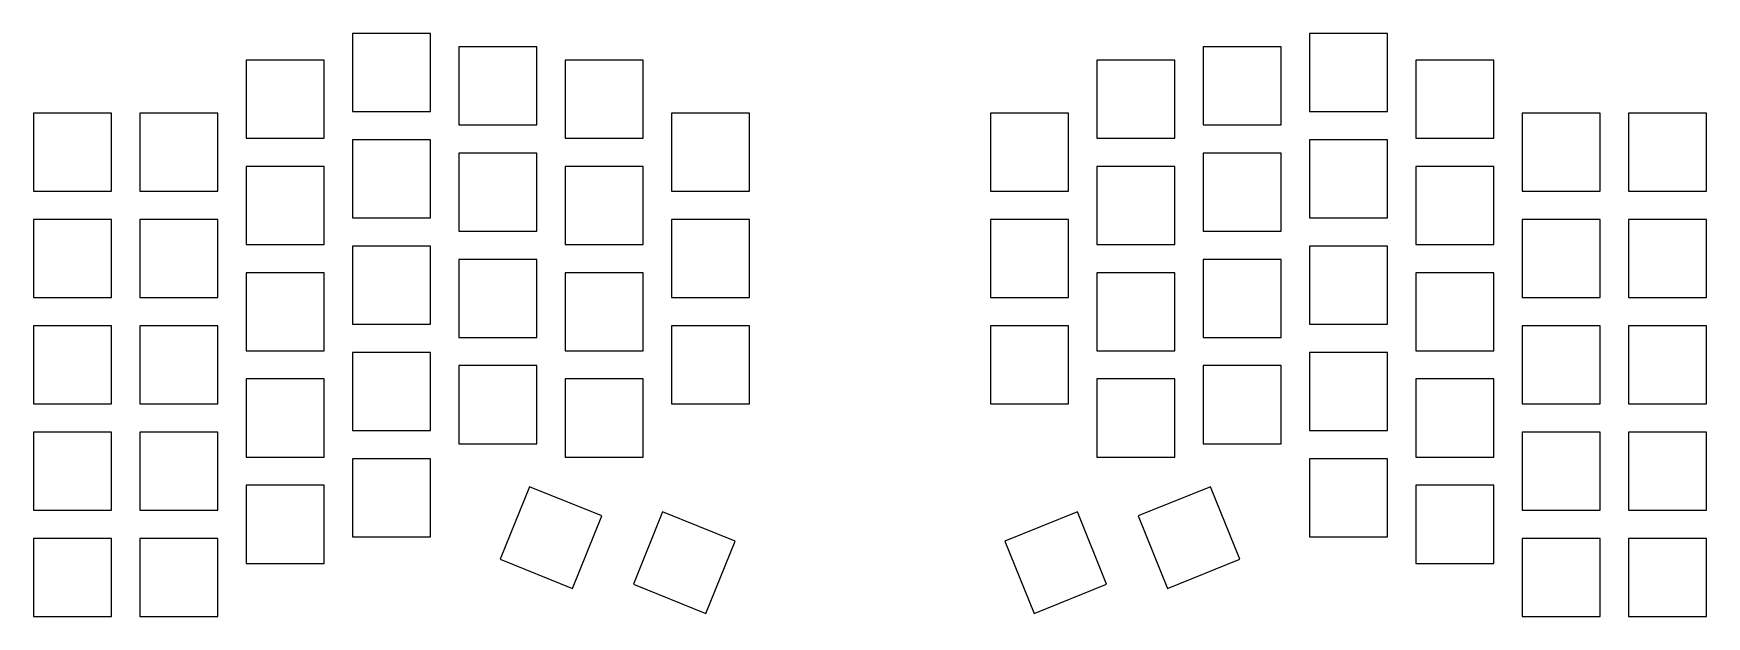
# Model space of a CAD drawing. Header units: millimetres. Extents: x 143 to 443, y -177 to -73.
import ezdxf

# ---------------------------------------------------------------- set-up
doc = ezdxf.new("R2010")
doc.units = ezdxf.units.MM

msp = doc.modelspace()

# ---------------------------------------------------------------- linework, layer by layer
for p, q in [((214.15, -72.51), (200.15, -72.51)), ((200.15, -72.51), (200.15, -86.51)), ((214.15, -86.51), (214.15, -72.51)), ((233.2, -74.89), (219.2, -74.89)), ((219.2, -74.89), (219.2, -88.89)), ((233.2, -88.89), (233.2, -74.89)), ((366.55, -74.89), (352.55, -74.89)), ((352.55, -74.89), (352.55, -88.89)), ((366.55, -88.89), (366.55, -74.89)), ((385.6, -72.51), (371.6, -72.51)), ((371.6, -72.51), (371.6, -86.51)), ((385.6, -86.51), (385.6, -72.51)), ((195.1, -77.28), (181.1, -77.28)), ((181.1, -77.28), (181.1, -91.28)), ((195.1, -91.28), (195.1, -77.28)), ((252.25, -77.28), (238.25, -77.28)), ((238.25, -77.28), (238.25, -91.28)), ((252.25, -91.28), (252.25, -77.28)), ((347.5, -77.28), (333.5, -77.28)), ((333.5, -77.28), (333.5, -91.28)), ((347.5, -91.28), (347.5, -77.28)), ((404.65, -77.28), (390.65, -77.28)), ((390.65, -77.28), (390.65, -91.28)), ((404.65, -91.28), (404.65, -77.28)), ((157, -86.8), (143, -86.8)), ((143, -86.8), (143, -100.8)), ((157, -100.8), (157, -86.8)), ((176.05, -86.8), (162.05, -86.8)), ((162.05, -86.8), (162.05, -100.8)), ((176.05, -100.8), (176.05, -86.8)), ((200.15, -86.51), (214.15, -86.51)), ((271.3, -86.8), (257.3, -86.8)), ((257.3, -86.8), (257.3, -100.8)), ((271.3, -100.8), (271.3, -86.8)), ((328.45, -86.8), (314.45, -86.8)), ((314.45, -86.8), (314.45, -100.8)), ((328.45, -100.8), (328.45, -86.8)), ((371.6, -86.51), (385.6, -86.51)), ((423.7, -86.8), (409.7, -86.8)), ((409.7, -86.8), (409.7, -100.8)), ((423.7, -100.8), (423.7, -86.8)), ((442.75, -86.8), (428.75, -86.8)), ((428.75, -86.8), (428.75, -100.8)), ((442.75, -100.8), (442.75, -86.8)), ((219.2, -88.89), (233.2, -88.89)), ((352.55, -88.89), (366.55, -88.89)), ((181.1, -91.28), (195.1, -91.28)), ((214.15, -91.56), (200.15, -91.56)), ((200.15, -91.56), (200.15, -105.56)), ((214.15, -105.56), (214.15, -91.56)), ((238.25, -91.28), (252.25, -91.28)), ((333.5, -91.28), (347.5, -91.28)), ((385.6, -91.56), (371.6, -91.56)), ((371.6, -91.56), (371.6, -105.56)), ((385.6, -105.56), (385.6, -91.56)), ((390.65, -91.28), (404.65, -91.28)), ((233.2, -93.94), (219.2, -93.94)), ((219.2, -93.94), (219.2, -107.94)), ((233.2, -107.94), (233.2, -93.94)), ((366.55, -93.94), (352.55, -93.94)), ((352.55, -93.94), (352.55, -107.94)), ((366.55, -107.94), (366.55, -93.94)), ((195.1, -96.33), (181.1, -96.33)), ((181.1, -96.33), (181.1, -110.33)), ((195.1, -110.33), (195.1, -96.33)), ((252.25, -96.33), (238.25, -96.33)), ((238.25, -96.33), (238.25, -110.33)), ((252.25, -110.33), (252.25, -96.33)), ((347.5, -96.33), (333.5, -96.33)), ((333.5, -96.33), (333.5, -110.33)), ((347.5, -110.33), (347.5, -96.33)), ((404.65, -96.33), (390.65, -96.33)), ((390.65, -96.33), (390.65, -110.33)), ((404.65, -110.33), (404.65, -96.33)), ((143, -100.8), (157, -100.8)), ((162.05, -100.8), (176.05, -100.8)), ((257.3, -100.8), (271.3, -100.8)), ((314.45, -100.8), (328.45, -100.8)), ((409.7, -100.8), (423.7, -100.8)), ((428.75, -100.8), (442.75, -100.8)), ((157, -105.85), (143, -105.85)), ((143, -105.85), (143, -119.85)), ((157, -119.85), (157, -105.85)), ((176.05, -105.85), (162.05, -105.85)), ((162.05, -105.85), (162.05, -119.85)), ((176.05, -119.85), (176.05, -105.85)), ((200.15, -105.56), (214.15, -105.56)), ((271.3, -105.85), (257.3, -105.85)), ((257.3, -105.85), (257.3, -119.85)), ((271.3, -119.85), (271.3, -105.85)), ((328.45, -105.85), (314.45, -105.85)), ((314.45, -105.85), (314.45, -119.85)), ((328.45, -119.85), (328.45, -105.85)), ((371.6, -105.56), (385.6, -105.56)), ((423.7, -105.85), (409.7, -105.85)), ((409.7, -105.85), (409.7, -119.85)), ((423.7, -119.85), (423.7, -105.85)), ((442.75, -105.85), (428.75, -105.85)), ((428.75, -105.85), (428.75, -119.85)), ((442.75, -119.85), (442.75, -105.85)), ((181.1, -110.33), (195.1, -110.33)), ((214.15, -110.61), (200.15, -110.61)), ((200.15, -110.61), (200.15, -124.61)), ((214.15, -124.61), (214.15, -110.61)), ((219.2, -107.94), (233.2, -107.94)), ((238.25, -110.33), (252.25, -110.33)), ((333.5, -110.33), (347.5, -110.33)), ((352.55, -107.94), (366.55, -107.94)), ((385.6, -110.61), (371.6, -110.61)), ((371.6, -110.61), (371.6, -124.61)), ((385.6, -124.61), (385.6, -110.61)), ((390.65, -110.33), (404.65, -110.33)), ((233.2, -112.99), (219.2, -112.99)), ((219.2, -112.99), (219.2, -126.99)), ((233.2, -126.99), (233.2, -112.99)), ((366.55, -112.99), (352.55, -112.99)), ((352.55, -112.99), (352.55, -126.99)), ((366.55, -126.99), (366.55, -112.99)), ((195.1, -115.38), (181.1, -115.38)), ((181.1, -115.38), (181.1, -129.38)), ((195.1, -129.38), (195.1, -115.38)), ((252.25, -115.38), (238.25, -115.38)), ((238.25, -115.38), (238.25, -129.38)), ((252.25, -129.38), (252.25, -115.38)), ((347.5, -115.38), (333.5, -115.38)), ((333.5, -115.38), (333.5, -129.38)), ((347.5, -129.38), (347.5, -115.38)), ((404.65, -115.38), (390.65, -115.38)), ((390.65, -115.38), (390.65, -129.38)), ((404.65, -129.38), (404.65, -115.38)), ((143, -119.85), (157, -119.85)), ((162.05, -119.85), (176.05, -119.85)), ((257.3, -119.85), (271.3, -119.85)), ((314.45, -119.85), (328.45, -119.85)), ((409.7, -119.85), (423.7, -119.85)), ((428.75, -119.85), (442.75, -119.85)), ((157, -124.9), (143, -124.9)), ((143, -124.9), (143, -138.9)), ((157, -138.9), (157, -124.9)), ((176.05, -124.9), (162.05, -124.9)), ((162.05, -124.9), (162.05, -138.9)), ((176.05, -138.9), (176.05, -124.9)), ((200.15, -124.61), (214.15, -124.61)), ((271.3, -124.9), (257.3, -124.9)), ((257.3, -124.9), (257.3, -138.9)), ((271.3, -138.9), (271.3, -124.9)), ((328.45, -124.9), (314.45, -124.9)), ((314.45, -124.9), (314.45, -138.9)), ((328.45, -138.9), (328.45, -124.9)), ((371.6, -124.61), (385.6, -124.61)), ((423.7, -124.9), (409.7, -124.9)), ((409.7, -124.9), (409.7, -138.9)), ((423.7, -138.9), (423.7, -124.9)), ((442.75, -124.9), (428.75, -124.9)), ((428.75, -124.9), (428.75, -138.9)), ((442.75, -138.9), (442.75, -124.9)), ((219.2, -126.99), (233.2, -126.99)), ((352.55, -126.99), (366.55, -126.99)), ((181.1, -129.38), (195.1, -129.38)), ((214.15, -129.66), (200.15, -129.66)), ((200.15, -129.66), (200.15, -143.66)), ((214.15, -143.66), (214.15, -129.66)), ((238.25, -129.38), (252.25, -129.38)), ((333.5, -129.38), (347.5, -129.38)), ((385.6, -129.66), (371.6, -129.66)), ((371.6, -129.66), (371.6, -143.66)), ((385.6, -143.66), (385.6, -129.66)), ((390.65, -129.38), (404.65, -129.38)), ((195.1, -134.43), (181.1, -134.43)), ((181.1, -134.43), (181.1, -148.43)), ((195.1, -148.43), (195.1, -134.43)), ((233.2, -132.04), (219.2, -132.04)), ((219.2, -132.04), (219.2, -146.04)), ((233.2, -146.04), (233.2, -132.04)), ((252.25, -134.43), (238.25, -134.43)), ((238.25, -134.43), (238.25, -148.43)), ((252.25, -148.43), (252.25, -134.43)), ((347.5, -134.43), (333.5, -134.43)), ((333.5, -134.43), (333.5, -148.43)), ((347.5, -148.43), (347.5, -134.43)), ((366.55, -132.04), (352.55, -132.04)), ((352.55, -132.04), (352.55, -146.04)), ((366.55, -146.04), (366.55, -132.04)), ((404.65, -134.43), (390.65, -134.43)), ((390.65, -134.43), (390.65, -148.43)), ((404.65, -148.43), (404.65, -134.43)), ((143, -138.9), (157, -138.9)), ((162.05, -138.9), (176.05, -138.9)), ((257.3, -138.9), (271.3, -138.9)), ((314.45, -138.9), (328.45, -138.9)), ((409.7, -138.9), (423.7, -138.9)), ((428.75, -138.9), (442.75, -138.9)), ((200.15, -143.66), (214.15, -143.66)), ((371.6, -143.66), (385.6, -143.66)), ((157, -143.95), (143, -143.95)), ((143, -143.95), (143, -157.95)), ((157, -157.95), (157, -143.95)), ((176.05, -143.95), (162.05, -143.95)), ((162.05, -143.95), (162.05, -157.95)), ((176.05, -157.95), (176.05, -143.95)), ((219.2, -146.04), (233.2, -146.04)), ((352.55, -146.04), (366.55, -146.04)), ((423.7, -143.95), (409.7, -143.95)), ((409.7, -143.95), (409.7, -157.95)), ((423.7, -157.95), (423.7, -143.95)), ((442.75, -143.95), (428.75, -143.95)), ((428.75, -143.95), (428.75, -157.95)), ((442.75, -157.95), (442.75, -143.95)), ((181.1, -148.43), (195.1, -148.43)), ((214.15, -148.71), (200.15, -148.71)), ((200.15, -148.71), (200.15, -162.71)), ((214.15, -162.71), (214.15, -148.71)), ((238.25, -148.43), (252.25, -148.43)), ((333.5, -148.43), (347.5, -148.43)), ((385.6, -148.71), (371.6, -148.71)), ((371.6, -148.71), (371.6, -162.71)), ((385.6, -162.71), (385.6, -148.71)), ((390.65, -148.43), (404.65, -148.43)), ((195.1, -153.47), (181.1, -153.47)), ((181.1, -153.47), (181.1, -167.47)), ((195.1, -167.47), (195.1, -153.47)), ((231.86, -153.73), (226.61, -166.71)), ((244.84, -158.98), (231.86, -153.73)), ((353.89, -153.73), (340.91, -158.98)), ((359.14, -166.71), (353.89, -153.73)), ((404.65, -153.47), (390.65, -153.47)), ((390.65, -153.47), (390.65, -167.47)), ((404.65, -167.47), (404.65, -153.47)), ((143, -157.95), (157, -157.95)), ((162.05, -157.95), (176.05, -157.95)), ((255.72, -158.24), (250.48, -171.22)), ((268.7, -163.48), (255.72, -158.24)), ((330.03, -158.24), (317.05, -163.48)), ((335.27, -171.22), (330.03, -158.24)), ((409.7, -157.95), (423.7, -157.95)), ((428.75, -157.95), (442.75, -157.95)), ((239.59, -171.96), (244.84, -158.98)), ((340.91, -158.98), (346.16, -171.96)), ((157, -163), (143, -163)), ((143, -163), (143, -177)), ((157, -177), (157, -163)), ((176.05, -163), (162.05, -163)), ((162.05, -163), (162.05, -177)), ((176.05, -177), (176.05, -163)), ((200.15, -162.71), (214.15, -162.71)), ((263.46, -176.46), (268.7, -163.48)), ((317.05, -163.48), (322.29, -176.46)), ((371.6, -162.71), (385.6, -162.71)), ((423.7, -163), (409.7, -163)), ((409.7, -163), (409.7, -177)), ((423.7, -177), (423.7, -163)), ((442.75, -163), (428.75, -163)), ((428.75, -163), (428.75, -177)), ((442.75, -177), (442.75, -163)), ((181.1, -167.47), (195.1, -167.47)), ((226.61, -166.71), (239.59, -171.96)), ((346.16, -171.96), (359.14, -166.71)), ((390.65, -167.47), (404.65, -167.47)), ((250.48, -171.22), (263.46, -176.46)), ((322.29, -176.46), (335.27, -171.22)), ((143, -177), (157, -177)), ((162.05, -177), (176.05, -177)), ((409.7, -177), (423.7, -177)), ((428.75, -177), (442.75, -177))]:
    msp.add_line(p, q)

doc.saveas('drawing.dxf')
